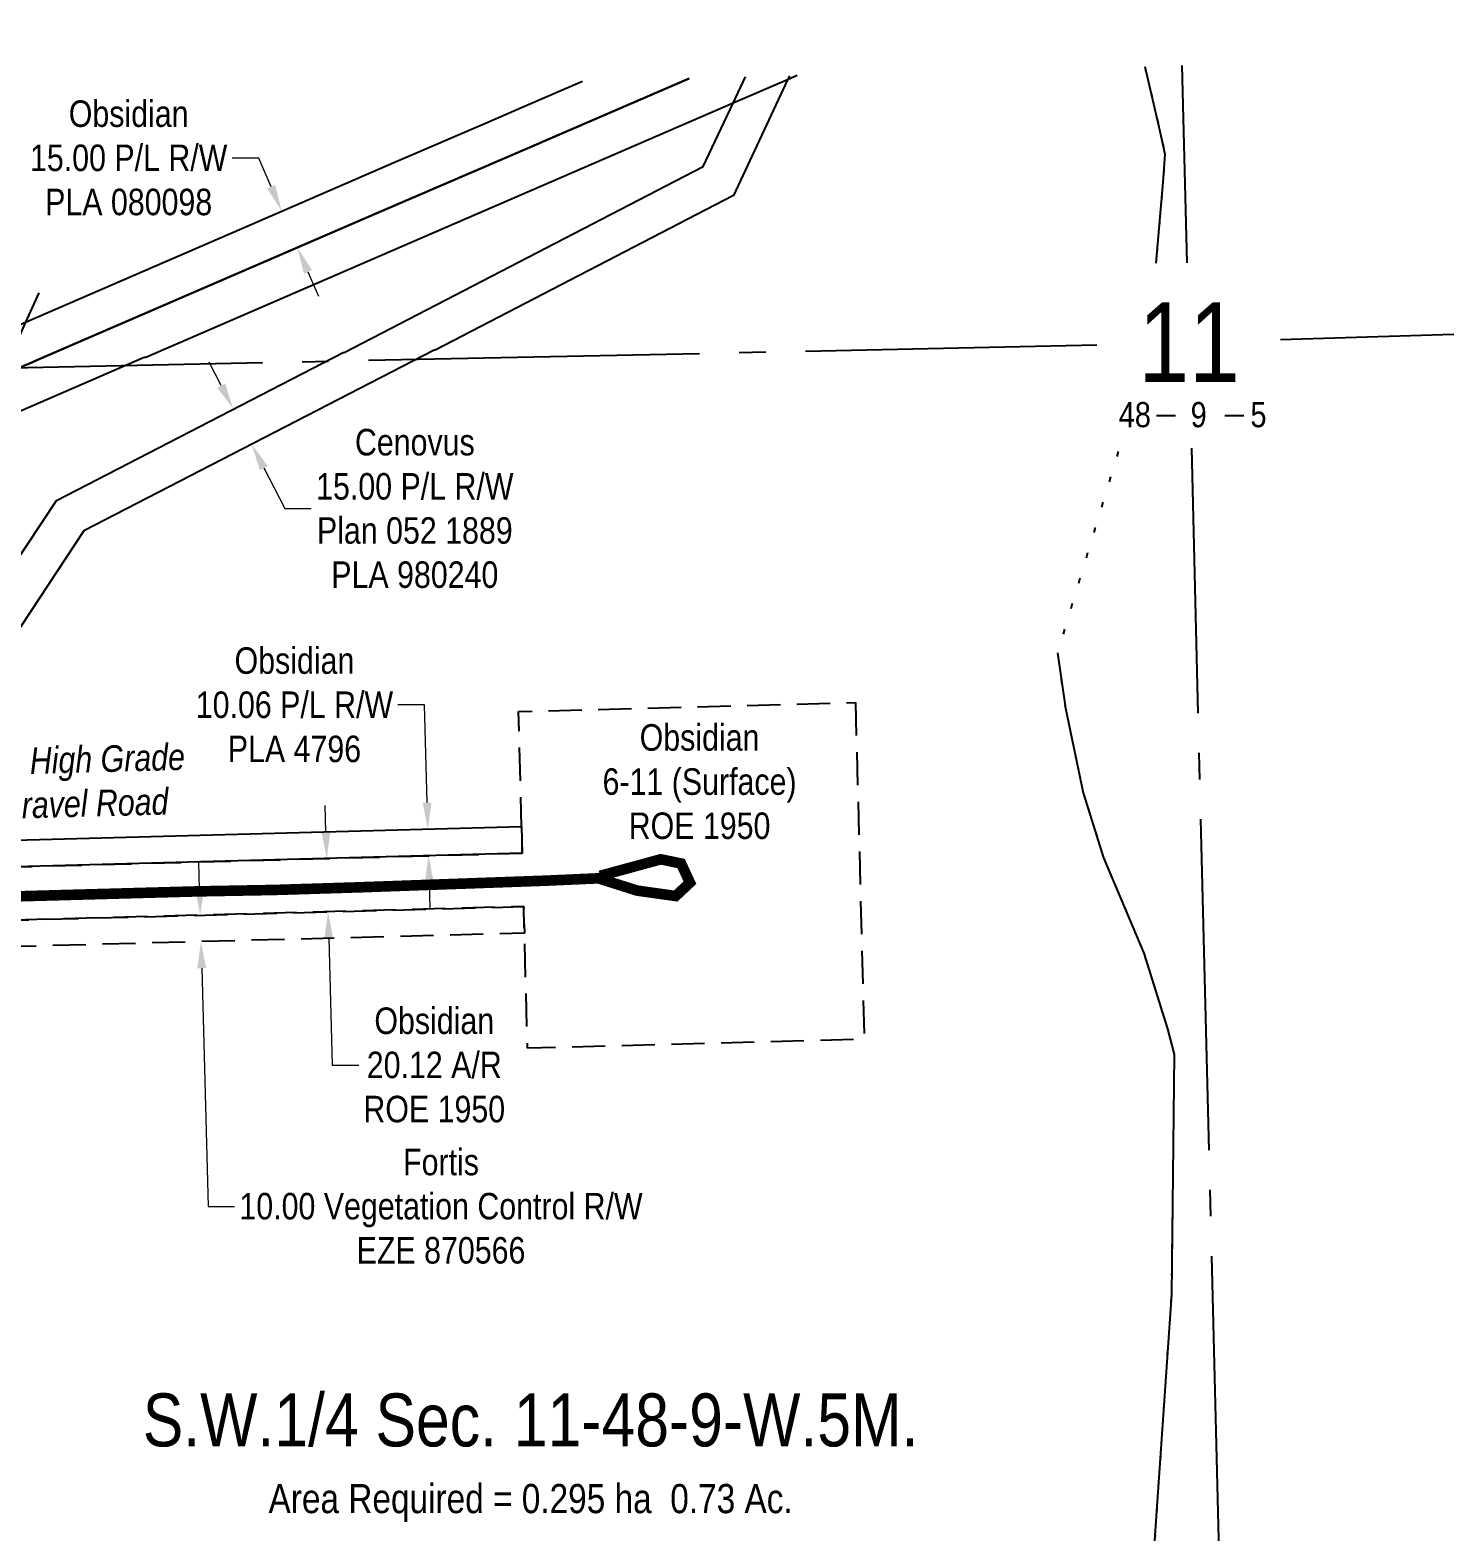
# Model space of a CAD drawing. Extents: x 616550 to 620498, y 5886906 to 5889910.
# Drawn here: x 619436 to 619974, y 5887434 to 5888001 of the extents above; entities that cross this region are included whole.
import ezdxf
from ezdxf.enums import TextEntityAlignment as Align

# ---------------------------------------------------------------- set-up
doc = ezdxf.new("R2010")
doc.units = 0
doc.header["$LTSCALE"] = 5
doc.header["$PDMODE"] = 34
doc.header["$PDSIZE"] = 0.03
for name, pattern in [('foc-ACCESSROAD', [3.75, 2.5, -1.25]), ('foc-FLOWLINE', [3.75, 2.5, -1.25]), ('foc-QUARTERLINE', [33, 25, -3, 2, -3]), ('foc-WHEELTRACKS', [2, 0.4, -1.6])]:
    doc.linetypes.add(name, pattern=pattern)
doc.layers.get('Defpoints').update_dxf_attribs({"color": 9})
for name, color, linetype in [('10', 1, 'Continuous'), ('9', 3, 'Continuous'), ('AS-ROADS', 254, 'Continuous'), ('C-RW', 13, 'Continuous'), ('C-SYMBOL', 7, 'Continuous'), ('C-WS', 13, 'foc-ACCESSROAD'), ('F-EZE', 190, 'foc-FLOWLINE'), ('F-RW', 190, 'Continuous'), ('L-AREAREQUIRED', 7, 'Continuous'), ('L-SECLBL', 7, 'Continuous'), ('L-SECQ', 8, 'foc-QUARTERLINE'), ('T-WATER-P3', 160, 'foc-WHEELTRACKS')]:
    doc.layers.add(name, color=color, linetype=linetype)
for name, color, linetype, lineweight in [('C-RW-T', 13, 'Continuous', 9), ('C-WS-T', 13, 'Continuous', 9), ('F-EZE-T', 190, 'Continuous', 9), ('F-RW-T', 190, 'Continuous', 9), ('T-TEXT', 48, 'Continuous', 18)]:
    doc.layers.add(name, color=color, linetype=linetype, lineweight=lineweight)
doc.styles.add('100L', font='ARIALN.TTF', dxfattribs={"height": 11})
doc.styles.add('175L', font='ARIALN.TTF', dxfattribs={"height": 20})
doc.styles.add('80CG', font='ARIALN.TTF', dxfattribs={"height": 10})
doc.styles.add('80L', font='ARIALN.TTF', dxfattribs={"height": 10})
doc.styles.add('80LS', font='ARIALNI.TTF', dxfattribs={"height": 10})
doc.styles.add('foc-LtypeFont', font='ARIALN.TTF', dxfattribs={"height": 7.35})
doc.styles.add('SIMPLEX', font='ARIALN.TTF')
doc.linetypes.add('foc-TOPO-flowdirection-NOLINE', pattern='A,0,[">",foc-LtypeFont,S=0.3,R=0,X=0,Y=-0.945],-20,[">",foc-LtypeFont,S=0.3,R=0,X=0,Y=-0.945],0', length=20)
doc.dimstyles.new('Compass 5 000', dxfattribs={"dimscale": 5, "dimtxt": 9, "dimasz": 2, "dimexe": 0.2, "dimexo": 0.0625, "dimgap": 0.5, "dimtad": 0, "dimtih": 1, "dimtoh": 1, "dimzin": 0, "dimdsep": 46, "dimtxsty": '80CG', "dimcen": 0.1, "dimse1": 1, "dimse2": 1, "dimclrd": 256, "dimclrt": 256, "dimaunit": 1, "dimadec": 4, "dimazin": 0, "dimtfac": 0.06, "dimtofl": 0, "dimtmove": 0, "dimatfit": 1, "dimfxl": 0.2, "dimtolj": 1, "dimtzin": 0, "dimlwd": -1, "dimarcsym": 0})

# ---------------------------------------------------------------- blocks, each defined once
blk = doc.blocks.new('*D427')
at = {"layer": 'Defpoints', "color": 0, "transparency": 16777216}
for p in [(619534.07, 5887868.81), (619540.95, 5887855.48), (619519.89, 5887844.61)]:
    blk.add_point(p, dxfattribs=at)
at = {"layer": 'F-RW-T', "transparency": 16777216}
for p, q in [((619508.42, 5887866.82), (619503.83, 5887875.71)), ((619524.48, 5887835.72), (619532.41, 5887820.37)), ((619532.41, 5887820.37), (619542.41, 5887820.37))]:
    blk.add_line(p, q, dxfattribs=at)
for points in [[(619509.9, 5887867.59), (619506.94, 5887866.06), (619513.01, 5887857.94)], [(619525.96, 5887836.49), (619523, 5887834.96), (619519.89, 5887844.61)]]:
    blk.add_solid(points, dxfattribs=at)
at = {"layer": 'F-RW-T', "transparency": 16777216, "insert": (619581.49, 5887820.37), "char_height": 10, "attachment_point": 5, "style": '80CG'}
blk.add_mtext('\\A1;Cenovus\\P15.00 P/L R/W\\PPlan 052 1889\\PPLA 980240', dxfattribs=at)
blk = doc.blocks.new('L-SECLBL')
at = {"layer": '9', "color": 7}
for p, q in [((-5.08, -27.83), (-12.29, -27.83)), ((20.7, -27.83), (13.5, -27.83))]:
    blk.add_line(p, q, dxfattribs=at)
at = {"layer": '10', "color": 2, "style": 'SIMPLEX'}
blk.add_attdef('SEC', text='', height=30, dxfattribs=at).set_placement((0, 0), align=Align.MIDDLE)
at = {"layer": '10', "color": 5, "style": '80L'}
blk.add_attdef('TWP', text='', height=9.5, dxfattribs=at).set_placement((-14.43, -27.37), align=Align.MIDDLE_RIGHT)
blk.add_attdef('RGE', text='', height=9.5, dxfattribs=at).set_placement((3.62, -27.37), align=Align.MIDDLE_CENTER)
blk.add_attdef('MER', text='', height=9.5, dxfattribs=at).set_placement((23.17, -27.37), align=Align.MIDDLE_LEFT)
blk = doc.blocks.new('*D432')
at = {"layer": 'C-RW-T', "transparency": 16777216}
for p, q in [((619585.14, 5887746.25), (619575.14, 5887746.25)), ((619586.13, 5887709.36), (619585.14, 5887746.25)), ((619586.94, 5887679.31), (619587.2, 5887669.31))]:
    blk.add_line(p, q, dxfattribs=at)
for points in [[(619587.8, 5887709.41), (619584.47, 5887709.32), (619586.4, 5887699.37)], [(619588.6, 5887679.35), (619585.27, 5887679.26), (619586.67, 5887689.31)]]:
    blk.add_solid(points, dxfattribs=at)
at = {"layer": 'Defpoints', "color": 0, "transparency": 16777216}
for p in [(619586.4, 5887699.37), (619586.79, 5887699.38), (619587.06, 5887689.32)]:
    blk.add_point(p, dxfattribs=at)
at = {"layer": 'C-RW-T', "transparency": 16777216, "insert": (619536.06, 5887746.25), "char_height": 10, "attachment_point": 5, "style": '80CG'}
blk.add_mtext('\\A1;Obsidian\\P10.06 P/L R/W\\PPLA 4796', dxfattribs=at)
blk = doc.blocks.new('*D433')
at = {"layer": 'C-RW-T', "transparency": 16777216}
for p, q in [((619547.95, 5887698.27), (619547.68, 5887708.27)), ((619549.02, 5887658.16), (619550.3, 5887610.27)), ((619550.3, 5887610.27), (619560.3, 5887610.27))]:
    blk.add_line(p, q, dxfattribs=at)
for points in [[(619549.62, 5887698.32), (619546.28, 5887698.23), (619548.22, 5887688.28)], [(619550.69, 5887658.2), (619547.36, 5887658.11), (619548.75, 5887668.15)]]:
    blk.add_solid(points, dxfattribs=at)
at = {"layer": 'Defpoints', "color": 0, "transparency": 16777216}
for p in [(619539.61, 5887688.05), (619540.14, 5887667.92), (619548.75, 5887668.15)]:
    blk.add_point(p, dxfattribs=at)
at = {"layer": 'C-RW-T', "transparency": 16777216, "insert": (619588.83, 5887610.27), "char_height": 10, "attachment_point": 5, "style": '80CG'}
blk.add_mtext('\\A1;Obsidian\\P20.12 A/R\\PROE 1950', dxfattribs=at)
blk = doc.blocks.new('*D434')
at = {"layer": 'Defpoints', "color": 0, "transparency": 16777216}
for p in [(619450.62, 5887665.53), (619450.89, 5887655.53), (619500.78, 5887656.86)]:
    blk.add_point(p, dxfattribs=at)
at = {"layer": 'F-EZE-T', "transparency": 16777216}
for p, q in [((619500.24, 5887676.86), (619499.97, 5887686.86)), ((619501.04, 5887646.87), (619503.45, 5887556.94)), ((619503.45, 5887556.94), (619513.45, 5887556.94))]:
    blk.add_line(p, q, dxfattribs=at)
for points in [[(619501.91, 5887676.91), (619498.58, 5887676.82), (619500.51, 5887666.86)], [(619502.71, 5887646.91), (619499.38, 5887646.82), (619500.78, 5887656.86)]]:
    blk.add_solid(points, dxfattribs=at)
at = {"layer": 'F-EZE-T', "transparency": 16777216, "insert": (619591.38, 5887556.94), "char_height": 10, "attachment_point": 5, "style": '80CG'}
blk.add_mtext('\\A1;Fortis\\P10.00 Vegetation Control R/W\\PEZE 870566', dxfattribs=at)
blk = doc.blocks.new('*D466')
at = {"layer": 'C-RW-T', "transparency": 16777216}
for p, q in [((619522.58, 5887952.73), (619512.58, 5887952.73)), ((619527.27, 5887941.87), (619522.58, 5887952.73)), ((619541.15, 5887909.72), (619545.12, 5887900.54))]:
    blk.add_line(p, q, dxfattribs=at)
for points in [[(619528.8, 5887942.53), (619525.74, 5887941.21), (619531.23, 5887932.69)], [(619542.68, 5887910.38), (619539.62, 5887909.06), (619537.19, 5887918.9)]]:
    blk.add_solid(points, dxfattribs=at)
at = {"layer": 'Defpoints', "color": 0, "transparency": 16777216}
for p in [(619568.5, 5887948.79), (619531.23, 5887932.69), (619574.46, 5887935)]:
    blk.add_point(p, dxfattribs=at)
at = {"layer": 'C-RW-T', "transparency": 16777216, "insert": (619473.49, 5887952.73), "char_height": 10, "attachment_point": 5, "style": '80CG'}
blk.add_mtext('\\A1;Obsidian\\P15.00 P/L R/W\\PPLA 080098', dxfattribs=at)

msp = doc.modelspace()

# ---------------------------------------------------------------- linework, layer by layer
at = {"layer": 'AS-ROADS', "const_width": 3.999, "flags": 128}
msp.add_lwpolyline([(619070.925, 5887672.671), (619094.303, 5887667.047), (619118.164, 5887666.399), (619174.48, 5887667.109), (619217.281, 5887668.455), (619247.8, 5887669.399), (619270.33, 5887670.063), (619317.356, 5887671.382), (619372.334, 5887672.345), (619431.254, 5887673.973), (619499.861, 5887675.863), (619528.411, 5887676.383), (619560.239, 5887677.374), (619630.928, 5887679.893), (619650.745, 5887680.782), (619665.44, 5887676.135), (619679.968, 5887674.101), (619685.326, 5887679.156), (619681.992, 5887686.363), (619674.297, 5887687.961), (619651.407, 5887681.716)], dxfattribs=at)
at = {"layer": 'C-RW', "flags": 128}
msp.add_lwpolyline([(619685.003, 5887982.772), (619630.616, 5887959.269), (619627.38, 5887957.87), (619568.018, 5887932.22), (619438.77, 5887876.364), (619437.155, 5887875.683), (619425.52, 5887870.665), (619411.993, 5887864.865), (619406.669, 5887862.565), (619383.478, 5887874.398), (619382.435, 5887874.931), (619352.084, 5887890.418), (619325.428, 5887915.788), (619335.47, 5887926.513), (619360.792, 5887902.802), (619407.321, 5887879.058), (619421.157, 5887885.117), (619434.585, 5887890.792), (619516.148, 5887926.173), (619574.436, 5887951.352), (619609.064, 5887966.312), (619624.667, 5887973.052), (619644.749, 5887981.728)], dxfattribs=at)
msp.add_lwpolyline([(619138.364, 5887677.324), (619101.199, 5887676.333), (619110.87, 5887686.661), (619145.578, 5887687.587), (619164.536, 5887688.093), (619215.494, 5887689.453), (619334.247, 5887692.624), (619345.484, 5887692.924), (619392.056, 5887694.169), (619407.123, 5887694.571), (619621.795, 5887700.314), (619622.064, 5887690.252), (619407.418, 5887684.509), (619392.332, 5887684.106), (619340.893, 5887682.732), (619329.648, 5887682.432), (619210.816, 5887679.258), (619157.324, 5887677.83), (619138.364, 5887677.324)], close=True, dxfattribs=at)
at = {"layer": 'C-WS', "flags": 128}
msp.add_lwpolyline([(619747.763, 5887747.154), (619751.16, 5887620.024), (619624.031, 5887616.628), (619622.869, 5887660.125), (619622.601, 5887670.128), (619408.006, 5887664.392), (619392.884, 5887663.988), (619331.706, 5887662.355), (619320.454, 5887662.053), (619229.162, 5887659.623), (619201.56, 5887658.891), (619142.907, 5887657.317), (619123.945, 5887656.808), (619082.238, 5887655.689), (619082.228, 5887656.073), (619101.199, 5887676.333), (619138.364, 5887677.324), (619157.324, 5887677.83), (619210.816, 5887679.258), (619329.648, 5887682.432), (619340.893, 5887682.732), (619392.332, 5887684.106), (619407.418, 5887684.509), (619622.064, 5887690.252), (619621.795, 5887700.314), (619620.634, 5887743.757), (619747.763, 5887747.154)], close=True, dxfattribs=at)
at = {"layer": 'F-EZE', "flags": 128}
msp.add_lwpolyline([(619393.158, 5887653.986), (619327.139, 5887652.223), (619331.706, 5887662.355), (619392.884, 5887663.988), (619408.006, 5887664.392), (619622.601, 5887670.128), (619622.869, 5887660.125), (619408.299, 5887654.39), (619393.158, 5887653.986)], close=True, dxfattribs=at)
at = {"layer": 'F-RW'}
for points in [[(619725.834, 5887983.831), (619722.207, 5887982.265), (619701.696, 5887973.406), (619479.951, 5887877.411), (619479.39, 5887877.397), (619416.351, 5887850.153), (619402.659, 5887844.256), (619220.346, 5887764.066), (619102.754, 5887596.342), (619075.972, 5887595.659), (619075.583, 5887610.888), (619094.688, 5887611.376), (619210.316, 5887776.297), (619406.669, 5887862.565), (619411.993, 5887864.865), (619425.52, 5887870.665), (619437.155, 5887875.683), (619438.77, 5887876.364), (619568.018, 5887932.22), (619627.38, 5887957.87), (619630.616, 5887959.269), (619685.003, 5887982.772)], [(619128.131, 5887211.238), (619248.602, 5887477.975), (619279.808, 5887510.606), (619362.641, 5887597.436), (619393.812, 5887630.145), (619393.158, 5887653.986), (619392.884, 5887663.988), (619392.332, 5887684.106), (619392.056, 5887694.169), (619390.807, 5887739.737), (619446.196, 5887823.411), (619554.387, 5887879.306), (619554.821, 5887879.317), (619690.284, 5887949.518), (619701.696, 5887973.406), (619706.307, 5887983.324)], [(619722.905, 5887983.755), (619722.207, 5887982.265), (619701.727, 5887938.512), (619589.202, 5887880.192), (619588.784, 5887880.182), (619456.618, 5887811.939), (619405.928, 5887735.39), (619407.123, 5887694.571), (619407.418, 5887684.509), (619408.006, 5887664.392), (619408.299, 5887654.389), (619409.174, 5887624.519), (619261.229, 5887469.462), (619144.831, 5887211.695)], [(619439.564, 5887901.815), (619434.585, 5887890.792), (619428.007, 5887876.09), (619425.52, 5887870.665), (619416.351, 5887850.153), (619345.484, 5887692.924), (619340.893, 5887682.732), (619331.706, 5887662.355), (619327.139, 5887652.223), (619297.871, 5887587.286)]]:
    msp.add_lwpolyline(points, dxfattribs=at)
at = {"layer": 'L-SECQ'}
for p, q in [((619872.977, 5887913.202), (619871.126, 5887987.6)), ((619908.195, 5887884.268), (619973.695, 5887886.278)), ((619069.076, 5887865.905), (619838.945, 5887882.142)), ((619893.621, 5887083.319), (619874.718, 5887843.224))]:
    msp.add_line(p, q, dxfattribs=at)
at = {"layer": 'T-WATER-P3', "flags": 128}
for points in [[(619856.97, 5887987.232), (619862.74, 5887962.912), (619864.629, 5887954.228), (619863.864, 5887943.661), (619861.202, 5887913.038)], [(619846.974, 5887841.919), (619824.026, 5887765.887)], [(619846.974, 5887841.919), (619824.026, 5887765.887)], [(619824.026, 5887765.887), (619827.044, 5887745.031), (619833.771, 5887713.041), (619841.426, 5887688.469), (619856.645, 5887652.482), (619865.552, 5887623.923), (619868.15, 5887614.279), (619867.039, 5887523.623), (619859.976, 5887420.011), (619846.937, 5887305.119), (619842.163, 5887250.727), (619842.163, 5887203.969), (619850.756, 5887141.944), (619878.659, 5887080.68), (619894.859, 5887044.537), (619900.51, 5887022.325), (619906.554, 5886998.821), (619907.067, 5886983.539)]]:
    msp.add_lwpolyline(points, dxfattribs=at)
at = {"layer": 'T-WATER-P3', "linetype": 'foc-TOPO-flowdirection-NOLINE', "flags": 128}
for points in [[(619856.97, 5887987.232), (619862.74, 5887962.912), (619864.629, 5887954.228), (619863.864, 5887943.661), (619861.202, 5887913.038)], [(619824.026, 5887765.887), (619827.044, 5887745.031), (619833.771, 5887713.041), (619841.426, 5887688.469), (619856.645, 5887652.482), (619865.552, 5887623.923), (619868.15, 5887614.279), (619867.039, 5887523.623), (619859.976, 5887420.011), (619846.937, 5887305.119), (619842.163, 5887250.727), (619842.163, 5887203.969), (619850.756, 5887141.944), (619878.659, 5887080.68), (619894.859, 5887044.537), (619900.51, 5887022.325), (619906.554, 5886998.821), (619907.067, 5886983.539)]]:
    msp.add_lwpolyline(points, dxfattribs=at)

# ---------------------------------------------------------------- block references
at = {"layer": 'L-SECLBL'}
msp.add_blockref('L-SECLBL', (619873.723, 5887883.21), dxfattribs=at).add_auto_attribs({'SEC': '11', 'TWP': '48', 'RGE': '9', 'MER': '5'})

# ---------------------------------------------------------------- texts
at = {"layer": 'C-SYMBOL', "color": 3, "style": '175L'}
msp.add_text('S.W.1/4 Sec. 11-48-9-W.5M.', height=19.99285, dxfattribs=at).set_placement((619625.205, 5887460.307), align=Align.BOTTOM_CENTER)
at = {"layer": 'C-WS-T', "insert": (619688.962, 5887717.229), "char_height": 10, "width": 78.99495, "attachment_point": 5, "style": '80CG'}
msp.add_mtext('\\A1;Obsidian\\P6-11 (Surface)\\PROE 1950', dxfattribs=at)
at = {"layer": 'L-AREAREQUIRED', "color": 5, "style": '100L'}
msp.add_text('Area Required = 0.295 ha  0.73 Ac.', height=10.99607, dxfattribs=at).set_placement((619625.205, 5887437.816), align=Align.BOTTOM_CENTER)
at = {"layer": 'T-TEXT', "insert": (619455.762, 5887730.681), "char_height": 9.99643, "width": 77.46657, "attachment_point": 2, "rotation": 1.52883, "style": '80LS'}
msp.add_mtext('4m High Grade\\PGravel Road', dxfattribs=at)

# ---------------------------------------------------------------- dimensions: what is measured, and where the dimension line sits
at = {"layer": 'C-RW-T', "color": 5}
dim = msp.add_linear_dim(base=(619531.233, 5887932.69), p1=(619574.456, 5887935.002), p2=(619568.501, 5887948.789), angle=113.36337, text='Obsidian\\P15.00 P/L R/W\\PPLA 080098', dimstyle='Compass 5 000', dxfattribs=at)
dim.commit()
dim.dimension.update_dxf_attribs({"geometry": '*D466', "text_midpoint": (619473.49, 5887952.729), "dimtype": 161})
at = {"layer": 'C-RW-T'}
for base, p1, p2, angle, text, picture, middle in [((619586.399, 5887699.367), (619587.063, 5887689.316), (619586.794, 5887699.378), 91.5324, 'Obsidian\\P10.06 P/L R/W\\PPLA 4796', '*D432', (619536.058, 5887746.254)), ((619548.755, 5887668.154), (619539.605, 5887688.046), (619540.143, 5887667.924), 271.53109, 'Obsidian\\P20.12 A/R\\PROE 1950', '*D433', (619588.825, 5887610.266))]:
    dim = msp.add_linear_dim(base=base, p1=p1, p2=p2, angle=angle, text=text, dimstyle='Compass 5 000', dxfattribs=at)
    dim.commit()
    dim.dimension.update_dxf_attribs({"geometry": picture, "text_midpoint": middle, "dimtype": 161})
at = {"layer": 'F-EZE-T'}
dim = msp.add_linear_dim(base=(619500.776, 5887656.862), p1=(619450.621, 5887665.531), p2=(619450.888, 5887655.529), angle=271.53111, text='Fortis\\P10.00 Vegetation Control R/W\\PEZE 870566', dimstyle='Compass 5 000', dxfattribs=at)
dim.commit()
dim.dimension.update_dxf_attribs({"geometry": '*D434', "text_midpoint": (619591.38, 5887556.94), "dimtype": 161})
at = {"layer": 'F-RW-T'}
dim = msp.add_linear_dim(base=(619519.891, 5887844.609), p1=(619534.072, 5887868.811), p2=(619540.953, 5887855.485), angle=297.30905, text='Cenovus\\P15.00 P/L R/W\\PPlan 052 1889\\PPLA 980240', dimstyle='Compass 5 000', dxfattribs=at)
dim.commit()
dim.dimension.update_dxf_attribs({"geometry": '*D427', "text_midpoint": (619581.495, 5887820.366), "dimtype": 161})

doc.saveas('drawing.dxf')
